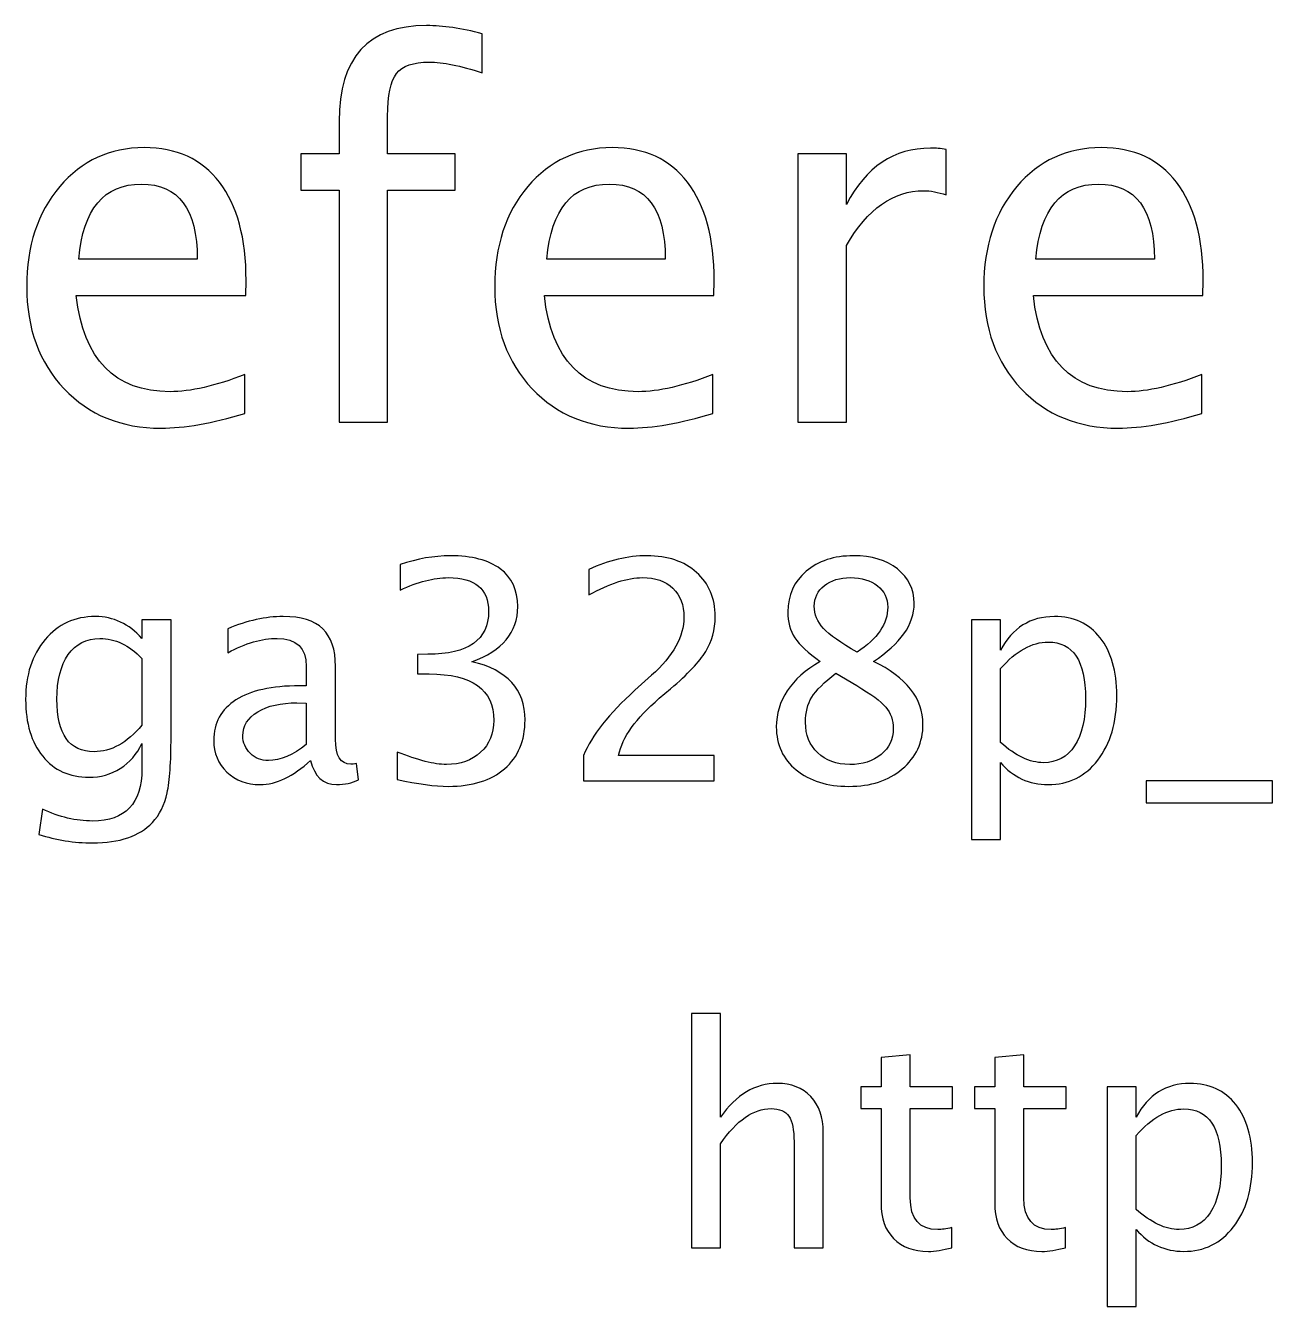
# Model space of a CAD drawing. Header units: centimetres. Extents: x -55 to 43, y -73 to 74.
# Drawn here: x -7.14 to -1.93, y 60.47 to 65.83 of the extents above; entities that cross this region are included whole.
import ezdxf

# ---------------------------------------------------------------- set-up
doc = ezdxf.new("R2010")
doc.units = ezdxf.units.CM
doc.header["$MEASUREMENT"] = 0
doc.layers.add('Layer 1', color=7, linetype='Continuous')

msp = doc.modelspace()

# ---------------------------------------------------------------- linework, layer by layer
at = {"layer": 'Layer 1'}
for points, knots in [([(-5.8321, 64.17044), (-5.8321, 64.17044), (-5.8321, 65.13987), (-5.8321, 65.13987), (-5.8321, 65.13987), (-5.8321, 65.13987), (-5.9912, 65.13987), (-5.9912, 65.13987), (-5.9912, 65.13987), (-5.9912, 65.13987), (-5.9912, 65.29228), (-5.9912, 65.29228), (-5.9912, 65.29228), (-5.9912, 65.29228), (-5.8321, 65.29228), (-5.8321, 65.29228), (-5.8321, 65.29228), (-5.8321, 65.29228), (-5.8321, 65.42668), (-5.8321, 65.42668), (-5.8321, 65.42668), (-5.8321, 65.69409), (-5.71004, 65.82779), (-5.46592, 65.82779), (-5.46592, 65.82779), (-5.39748, 65.82779), (-5.31987, 65.8165), (-5.23308, 65.79393), (-5.23308, 65.79393), (-5.23308, 65.79393), (-5.23308, 65.63094), (-5.23308, 65.63094), (-5.23308, 65.63094), (-5.32516, 65.66058), (-5.39889, 65.67539), (-5.45427, 65.67539), (-5.45427, 65.67539), (-5.52165, 65.67539), (-5.56752, 65.65952), (-5.59186, 65.62741), (-5.59186, 65.62741), (-5.61655, 65.59531), (-5.6289, 65.53569), (-5.6289, 65.44856), (-5.6289, 65.44856), (-5.6289, 65.44856), (-5.6289, 65.29228), (-5.6289, 65.29228), (-5.6289, 65.29228), (-5.6289, 65.29228), (-5.34703, 65.29228), (-5.34703, 65.29228), (-5.34703, 65.29228), (-5.34703, 65.29228), (-5.34703, 65.13987), (-5.34703, 65.13987), (-5.34703, 65.13987), (-5.34703, 65.13987), (-5.6289, 65.13987), (-5.6289, 65.13987), (-5.6289, 65.13987), (-5.6289, 65.13987), (-5.6289, 64.17044), (-5.6289, 64.17044), (-5.6289, 64.17044), (-5.6289, 64.17044), (-5.8321, 64.17044), (-5.8321, 64.17044)], [0, 0, 0, 0, 0.0555556, 0.0555556, 0.0555556, 0.0555556, 0.1111111, 0.1111111, 0.1111111, 0.1111111, 0.1666667, 0.1666667, 0.1666667, 0.1666667, 0.2222222, 0.2222222, 0.2222222, 0.2222222, 0.2777778, 0.2777778, 0.2777778, 0.2777778, 0.3333333, 0.3333333, 0.3333333, 0.3333333, 0.3888889, 0.3888889, 0.3888889, 0.3888889, 0.4444444, 0.4444444, 0.4444444, 0.4444444, 0.5, 0.5, 0.5, 0.5, 0.5555556, 0.5555556, 0.5555556, 0.5555556, 0.6111111, 0.6111111, 0.6111111, 0.6111111, 0.6666667, 0.6666667, 0.6666667, 0.6666667, 0.7222222, 0.7222222, 0.7222222, 0.7222222, 0.7777778, 0.7777778, 0.7777778, 0.7777778, 0.8333333, 0.8333333, 0.8333333, 0.8333333, 0.8888889, 0.8888889, 0.8888889, 0.8888889, 1, 1, 1, 1]), ([(-6.22616, 64.20642), (-6.36268, 64.1655), (-6.47945, 64.14504), (-6.57682, 64.14504), (-6.57682, 64.14504), (-6.74298, 64.14504), (-6.87809, 64.20007), (-6.98216, 64.30979), (-6.98216, 64.30979), (-7.08623, 64.4195), (-7.13844, 64.56167), (-7.13844, 64.73665), (-7.13844, 64.73665), (-7.13844, 64.90634), (-7.09258, 65.04568), (-7.0005, 65.15469), (-7.0005, 65.15469), (-6.90843, 65.26335), (-6.7906, 65.31768), (-6.64702, 65.31768), (-6.64702, 65.31768), (-6.5112, 65.31768), (-6.40607, 65.26934), (-6.33199, 65.17268), (-6.33199, 65.17268), (-6.25791, 65.07602), (-6.22086, 64.93914), (-6.22086, 64.7617), (-6.22086, 64.7617), (-6.22086, 64.7617), (-6.22192, 64.69961), (-6.22192, 64.69961), (-6.22192, 64.69961), (-6.22192, 64.69961), (-6.93101, 64.69961), (-6.93101, 64.69961), (-6.93101, 64.69961), (-6.90137, 64.4315), (-6.77049, 64.29744), (-6.53872, 64.29744), (-6.53872, 64.29744), (-6.4537, 64.29744), (-6.34963, 64.32143), (-6.22616, 64.36941), (-6.22616, 64.36941), (-6.22616, 64.36941), (-6.22616, 64.20642), (-6.22616, 64.20642)], [0, 0, 0, 0, 0.0769231, 0.0769231, 0.0769231, 0.0769231, 0.1538462, 0.1538462, 0.1538462, 0.1538462, 0.2307692, 0.2307692, 0.2307692, 0.2307692, 0.3076923, 0.3076923, 0.3076923, 0.3076923, 0.3846154, 0.3846154, 0.3846154, 0.3846154, 0.4615385, 0.4615385, 0.4615385, 0.4615385, 0.5384615, 0.5384615, 0.5384615, 0.5384615, 0.6153846, 0.6153846, 0.6153846, 0.6153846, 0.6923077, 0.6923077, 0.6923077, 0.6923077, 0.7692308, 0.7692308, 0.7692308, 0.7692308, 0.8461538, 0.8461538, 0.8461538, 0.8461538, 1, 1, 1, 1]), ([(-4.26859, 64.20642), (-4.40511, 64.1655), (-4.52188, 64.14504), (-4.61925, 64.14504), (-4.61925, 64.14504), (-4.78541, 64.14504), (-4.92052, 64.20007), (-5.02459, 64.30979), (-5.02459, 64.30979), (-5.12866, 64.4195), (-5.18087, 64.56167), (-5.18087, 64.73665), (-5.18087, 64.73665), (-5.18087, 64.90634), (-5.13501, 65.04568), (-5.04293, 65.15469), (-5.04293, 65.15469), (-4.95086, 65.26335), (-4.83303, 65.31768), (-4.68945, 65.31768), (-4.68945, 65.31768), (-4.55363, 65.31768), (-4.4485, 65.26934), (-4.37442, 65.17268), (-4.37442, 65.17268), (-4.30034, 65.07602), (-4.26329, 64.93914), (-4.26329, 64.7617), (-4.26329, 64.7617), (-4.26329, 64.7617), (-4.26435, 64.69961), (-4.26435, 64.69961), (-4.26435, 64.69961), (-4.26435, 64.69961), (-4.97344, 64.69961), (-4.97344, 64.69961), (-4.97344, 64.69961), (-4.9438, 64.4315), (-4.81292, 64.29744), (-4.58115, 64.29744), (-4.58115, 64.29744), (-4.49613, 64.29744), (-4.39206, 64.32143), (-4.26859, 64.36941), (-4.26859, 64.36941), (-4.26859, 64.36941), (-4.26859, 64.20642), (-4.26859, 64.20642)], [0, 0, 0, 0, 0.0769231, 0.0769231, 0.0769231, 0.0769231, 0.1538462, 0.1538462, 0.1538462, 0.1538462, 0.2307692, 0.2307692, 0.2307692, 0.2307692, 0.3076923, 0.3076923, 0.3076923, 0.3076923, 0.3846154, 0.3846154, 0.3846154, 0.3846154, 0.4615385, 0.4615385, 0.4615385, 0.4615385, 0.5384615, 0.5384615, 0.5384615, 0.5384615, 0.6153846, 0.6153846, 0.6153846, 0.6153846, 0.6923077, 0.6923077, 0.6923077, 0.6923077, 0.7692308, 0.7692308, 0.7692308, 0.7692308, 0.8461538, 0.8461538, 0.8461538, 0.8461538, 1, 1, 1, 1]), ([(-3.91263, 64.17044), (-3.91263, 64.17044), (-3.91263, 65.29228), (-3.91263, 65.29228), (-3.91263, 65.29228), (-3.91263, 65.29228), (-3.70943, 65.29228), (-3.70943, 65.29228), (-3.70943, 65.29228), (-3.70943, 65.29228), (-3.70943, 65.08026), (-3.70943, 65.08026), (-3.70943, 65.08026), (-3.62864, 65.23724), (-3.51152, 65.31556), (-3.35771, 65.31556), (-3.35771, 65.31556), (-3.3369, 65.31556), (-3.31502, 65.31379), (-3.29245, 65.31027), (-3.29245, 65.31027), (-3.29245, 65.31027), (-3.29245, 65.12012), (-3.29245, 65.12012), (-3.29245, 65.12012), (-3.32772, 65.13176), (-3.35877, 65.13776), (-3.38558, 65.13776), (-3.38558, 65.13776), (-3.5147, 65.13776), (-3.62265, 65.06156), (-3.70943, 64.90881), (-3.70943, 64.90881), (-3.70943, 64.90881), (-3.70943, 64.17044), (-3.70943, 64.17044), (-3.70943, 64.17044), (-3.70943, 64.17044), (-3.91263, 64.17044), (-3.91263, 64.17044)], [0, 0, 0, 0, 0.0909091, 0.0909091, 0.0909091, 0.0909091, 0.1818182, 0.1818182, 0.1818182, 0.1818182, 0.2727273, 0.2727273, 0.2727273, 0.2727273, 0.3636364, 0.3636364, 0.3636364, 0.3636364, 0.4545455, 0.4545455, 0.4545455, 0.4545455, 0.5454545, 0.5454545, 0.5454545, 0.5454545, 0.6363636, 0.6363636, 0.6363636, 0.6363636, 0.7272727, 0.7272727, 0.7272727, 0.7272727, 0.8181818, 0.8181818, 0.8181818, 0.8181818, 1, 1, 1, 1]), ([(-2.22318, 64.20642), (-2.3597, 64.1655), (-2.47647, 64.14504), (-2.57384, 64.14504), (-2.57384, 64.14504), (-2.74, 64.14504), (-2.87511, 64.20007), (-2.97918, 64.30979), (-2.97918, 64.30979), (-3.08325, 64.4195), (-3.13546, 64.56167), (-3.13546, 64.73665), (-3.13546, 64.73665), (-3.13546, 64.90634), (-3.0896, 65.04568), (-2.99752, 65.15469), (-2.99752, 65.15469), (-2.90545, 65.26335), (-2.78762, 65.31768), (-2.64404, 65.31768), (-2.64404, 65.31768), (-2.50822, 65.31768), (-2.40309, 65.26934), (-2.32901, 65.17268), (-2.32901, 65.17268), (-2.25493, 65.07602), (-2.21788, 64.93914), (-2.21788, 64.7617), (-2.21788, 64.7617), (-2.21788, 64.7617), (-2.21894, 64.69961), (-2.21894, 64.69961), (-2.21894, 64.69961), (-2.21894, 64.69961), (-2.92803, 64.69961), (-2.92803, 64.69961), (-2.92803, 64.69961), (-2.89839, 64.4315), (-2.76751, 64.29744), (-2.53574, 64.29744), (-2.53574, 64.29744), (-2.45072, 64.29744), (-2.34665, 64.32143), (-2.22318, 64.36941), (-2.22318, 64.36941), (-2.22318, 64.36941), (-2.22318, 64.20642), (-2.22318, 64.20642)], [0, 0, 0, 0, 0.0769231, 0.0769231, 0.0769231, 0.0769231, 0.1538462, 0.1538462, 0.1538462, 0.1538462, 0.2307692, 0.2307692, 0.2307692, 0.2307692, 0.3076923, 0.3076923, 0.3076923, 0.3076923, 0.3846154, 0.3846154, 0.3846154, 0.3846154, 0.4615385, 0.4615385, 0.4615385, 0.4615385, 0.5384615, 0.5384615, 0.5384615, 0.5384615, 0.6153846, 0.6153846, 0.6153846, 0.6153846, 0.6923077, 0.6923077, 0.6923077, 0.6923077, 0.7692308, 0.7692308, 0.7692308, 0.7692308, 0.8461538, 0.8461538, 0.8461538, 0.8461538, 1, 1, 1, 1]), ([(-6.92042, 64.85201), (-6.92042, 64.85201), (-6.42512, 64.85201), (-6.42512, 64.85201), (-6.42512, 64.85201), (-6.42512, 65.06085), (-6.50309, 65.16527), (-6.65866, 65.16527), (-6.65866, 65.16527), (-6.81529, 65.16527), (-6.90243, 65.06085), (-6.92042, 64.85201)], [0, 0, 0, 0, 0.25, 0.25, 0.25, 0.25, 0.5, 0.5, 0.5, 0.5, 1, 1, 1, 1]), ([(-4.96285, 64.85201), (-4.96285, 64.85201), (-4.46755, 64.85201), (-4.46755, 64.85201), (-4.46755, 64.85201), (-4.46755, 65.06085), (-4.54552, 65.16527), (-4.70109, 65.16527), (-4.70109, 65.16527), (-4.85772, 65.16527), (-4.94486, 65.06085), (-4.96285, 64.85201)], [0, 0, 0, 0, 0.25, 0.25, 0.25, 0.25, 0.5, 0.5, 0.5, 0.5, 1, 1, 1, 1]), ([(-2.91744, 64.85201), (-2.91744, 64.85201), (-2.42214, 64.85201), (-2.42214, 64.85201), (-2.42214, 64.85201), (-2.42214, 65.06085), (-2.50011, 65.16527), (-2.65568, 65.16527), (-2.65568, 65.16527), (-2.81231, 65.16527), (-2.89945, 65.06085), (-2.91744, 64.85201)], [0, 0, 0, 0, 0.25, 0.25, 0.25, 0.25, 0.5, 0.5, 0.5, 0.5, 1, 1, 1, 1]), ([(-5.58894, 62.67679), (-5.58894, 62.67679), (-5.58894, 62.79109), (-5.58894, 62.79109), (-5.58894, 62.79109), (-5.50173, 62.75638), (-5.43336, 62.73902), (-5.3832, 62.73902), (-5.3832, 62.73902), (-5.32414, 62.73902), (-5.27652, 62.75595), (-5.2399, 62.79003), (-5.2399, 62.79003), (-5.20328, 62.82411), (-5.18508, 62.86856), (-5.18508, 62.92317), (-5.18508, 62.92317), (-5.18508, 63.05271), (-5.27525, 63.11748), (-5.45559, 63.11748), (-5.45559, 63.11748), (-5.45559, 63.11748), (-5.50385, 63.11748), (-5.50385, 63.11748), (-5.50385, 63.11748), (-5.50385, 63.11748), (-5.50385, 63.1994), (-5.50385, 63.1994), (-5.50385, 63.1994), (-5.50385, 63.1994), (-5.46109, 63.20003), (-5.46109, 63.20003), (-5.46109, 63.20003), (-5.29155, 63.20003), (-5.20667, 63.25972), (-5.20667, 63.37931), (-5.20667, 63.37931), (-5.20667, 63.47308), (-5.26297, 63.52007), (-5.37537, 63.52007), (-5.37537, 63.52007), (-5.43569, 63.52007), (-5.50258, 63.50271), (-5.57624, 63.468), (-5.57624, 63.468), (-5.57624, 63.468), (-5.57624, 63.57468), (-5.57624, 63.57468), (-5.57624, 63.57468), (-5.50406, 63.59923), (-5.43442, 63.61151), (-5.36754, 63.61151), (-5.36754, 63.61151), (-5.27652, 63.61151), (-5.20646, 63.59331), (-5.15777, 63.5569), (-5.15777, 63.5569), (-5.10909, 63.52071), (-5.08475, 63.468), (-5.08475, 63.399), (-5.08475, 63.399), (-5.08475, 63.29126), (-5.14846, 63.21442), (-5.2761, 63.1687), (-5.2761, 63.1687), (-5.12814, 63.1342), (-5.05427, 63.05313), (-5.05427, 62.92508), (-5.05427, 62.92508), (-5.05427, 62.83872), (-5.08284, 62.77077), (-5.13978, 62.72145), (-5.13978, 62.72145), (-5.19672, 62.67213), (-5.27504, 62.64758), (-5.37452, 62.64758), (-5.37452, 62.64758), (-5.43125, 62.64758), (-5.50258, 62.65732), (-5.58894, 62.67679)], [0, 0, 0, 0, 0.047619, 0.047619, 0.047619, 0.047619, 0.0952381, 0.0952381, 0.0952381, 0.0952381, 0.1428571, 0.1428571, 0.1428571, 0.1428571, 0.1904762, 0.1904762, 0.1904762, 0.1904762, 0.2380952, 0.2380952, 0.2380952, 0.2380952, 0.2857143, 0.2857143, 0.2857143, 0.2857143, 0.3333333, 0.3333333, 0.3333333, 0.3333333, 0.3809524, 0.3809524, 0.3809524, 0.3809524, 0.4285714, 0.4285714, 0.4285714, 0.4285714, 0.4761905, 0.4761905, 0.4761905, 0.4761905, 0.5238095, 0.5238095, 0.5238095, 0.5238095, 0.5714286, 0.5714286, 0.5714286, 0.5714286, 0.6190476, 0.6190476, 0.6190476, 0.6190476, 0.6666667, 0.6666667, 0.6666667, 0.6666667, 0.7142857, 0.7142857, 0.7142857, 0.7142857, 0.7619048, 0.7619048, 0.7619048, 0.7619048, 0.8095238, 0.8095238, 0.8095238, 0.8095238, 0.8571429, 0.8571429, 0.8571429, 0.8571429, 0.9047619, 0.9047619, 0.9047619, 0.9047619, 1, 1, 1, 1]), ([(-4.81001, 62.67044), (-4.81001, 62.67044), (-4.81001, 62.77712), (-4.81001, 62.77712), (-4.81001, 62.77712), (-4.77445, 62.86031), (-4.70269, 62.95111), (-4.59453, 63.04911), (-4.59453, 63.04911), (-4.59453, 63.04911), (-4.52468, 63.11177), (-4.52468, 63.11177), (-4.52468, 63.11177), (-4.43472, 63.19347), (-4.38964, 63.27433), (-4.38964, 63.35476), (-4.38964, 63.35476), (-4.38964, 63.40619), (-4.40509, 63.44641), (-4.43578, 63.47583), (-4.43578, 63.47583), (-4.46647, 63.50525), (-4.50902, 63.52007), (-4.56299, 63.52007), (-4.56299, 63.52007), (-4.62607, 63.52007), (-4.70079, 63.49594), (-4.78715, 63.44768), (-4.78715, 63.44768), (-4.78715, 63.44768), (-4.78715, 63.55436), (-4.78715, 63.55436), (-4.78715, 63.55436), (-4.70566, 63.59246), (-4.62459, 63.61151), (-4.54373, 63.61151), (-4.54373, 63.61151), (-4.4578, 63.61151), (-4.38879, 63.58844), (-4.33672, 63.54208), (-4.33672, 63.54208), (-4.28486, 63.49573), (-4.25883, 63.43435), (-4.25883, 63.35772), (-4.25883, 63.35772), (-4.25883, 63.30269), (-4.27195, 63.25379), (-4.2982, 63.21125), (-4.2982, 63.21125), (-4.32466, 63.16849), (-4.37355, 63.11685), (-4.44531, 63.05589), (-4.44531, 63.05589), (-4.44531, 63.05589), (-4.49251, 63.01567), (-4.49251, 63.01567), (-4.49251, 63.01567), (-4.59072, 62.93248), (-4.64745, 62.8529), (-4.66269, 62.77712), (-4.66269, 62.77712), (-4.66269, 62.77712), (-4.26264, 62.77712), (-4.26264, 62.77712), (-4.26264, 62.77712), (-4.26264, 62.77712), (-4.26264, 62.67044), (-4.26264, 62.67044), (-4.26264, 62.67044), (-4.26264, 62.67044), (-4.81001, 62.67044), (-4.81001, 62.67044)], [0, 0, 0, 0, 0.0526316, 0.0526316, 0.0526316, 0.0526316, 0.1052632, 0.1052632, 0.1052632, 0.1052632, 0.1578947, 0.1578947, 0.1578947, 0.1578947, 0.2105263, 0.2105263, 0.2105263, 0.2105263, 0.2631579, 0.2631579, 0.2631579, 0.2631579, 0.3157895, 0.3157895, 0.3157895, 0.3157895, 0.3684211, 0.3684211, 0.3684211, 0.3684211, 0.4210526, 0.4210526, 0.4210526, 0.4210526, 0.4736842, 0.4736842, 0.4736842, 0.4736842, 0.5263158, 0.5263158, 0.5263158, 0.5263158, 0.5789474, 0.5789474, 0.5789474, 0.5789474, 0.6315789, 0.6315789, 0.6315789, 0.6315789, 0.6842105, 0.6842105, 0.6842105, 0.6842105, 0.7368421, 0.7368421, 0.7368421, 0.7368421, 0.7894737, 0.7894737, 0.7894737, 0.7894737, 0.8421053, 0.8421053, 0.8421053, 0.8421053, 0.8947368, 0.8947368, 0.8947368, 0.8947368, 1, 1, 1, 1]), ([(-3.82026, 63.17019), (-3.87064, 63.20532), (-3.90577, 63.23792), (-3.92546, 63.26819), (-3.92546, 63.26819), (-3.94514, 63.29824), (-3.95488, 63.33465), (-3.95488, 63.3772), (-3.95488, 63.3772), (-3.95488, 63.44662), (-3.92948, 63.50314), (-3.87889, 63.54653), (-3.87889, 63.54653), (-3.82809, 63.58992), (-3.76184, 63.61151), (-3.68014, 63.61151), (-3.68014, 63.61151), (-3.60478, 63.61151), (-3.54361, 63.5931), (-3.49683, 63.55627), (-3.49683, 63.55627), (-3.45005, 63.51965), (-3.42656, 63.47181), (-3.42656, 63.41318), (-3.42656, 63.41318), (-3.42656, 63.32428), (-3.4835, 63.24321), (-3.59716, 63.17019), (-3.59716, 63.17019), (-3.45894, 63.10245), (-3.38973, 63.01503), (-3.38973, 62.90793), (-3.38973, 62.90793), (-3.38973, 62.83152), (-3.41873, 62.76908), (-3.47651, 62.72039), (-3.47651, 62.72039), (-3.5343, 62.67192), (-3.60859, 62.64758), (-3.69961, 62.64758), (-3.69961, 62.64758), (-3.79041, 62.64758), (-3.86365, 62.67044), (-3.91953, 62.71616), (-3.91953, 62.71616), (-3.9752, 62.76167), (-4.00314, 62.82178), (-4.00314, 62.89608), (-4.00314, 62.89608), (-4.00314, 63.00614), (-3.94218, 63.09737), (-3.82026, 63.17019)], [0, 0, 0, 0, 0.0714286, 0.0714286, 0.0714286, 0.0714286, 0.1428571, 0.1428571, 0.1428571, 0.1428571, 0.2142857, 0.2142857, 0.2142857, 0.2142857, 0.2857143, 0.2857143, 0.2857143, 0.2857143, 0.3571429, 0.3571429, 0.3571429, 0.3571429, 0.4285714, 0.4285714, 0.4285714, 0.4285714, 0.5, 0.5, 0.5, 0.5, 0.5714286, 0.5714286, 0.5714286, 0.5714286, 0.6428571, 0.6428571, 0.6428571, 0.6428571, 0.7142857, 0.7142857, 0.7142857, 0.7142857, 0.7857143, 0.7857143, 0.7857143, 0.7857143, 0.8571429, 0.8571429, 0.8571429, 0.8571429, 1, 1, 1, 1]), ([(-3.66532, 63.2085), (-3.57981, 63.26501), (-3.53705, 63.32767), (-3.53705, 63.39688), (-3.53705, 63.39688), (-3.53705, 63.43392), (-3.55144, 63.46356), (-3.58002, 63.4862), (-3.58002, 63.4862), (-3.6088, 63.50885), (-3.64627, 63.52007), (-3.69262, 63.52007), (-3.69262, 63.52007), (-3.7375, 63.52007), (-3.77412, 63.50906), (-3.80227, 63.48684), (-3.80227, 63.48684), (-3.83042, 63.46461), (-3.84439, 63.43604), (-3.84439, 63.40069), (-3.84439, 63.40069), (-3.84439, 63.3664), (-3.83169, 63.3355), (-3.80629, 63.30798), (-3.80629, 63.30798), (-3.78089, 63.28068), (-3.7339, 63.24744), (-3.66532, 63.2085)], [0, 0, 0, 0, 0.125, 0.125, 0.125, 0.125, 0.25, 0.25, 0.25, 0.25, 0.375, 0.375, 0.375, 0.375, 0.5, 0.5, 0.5, 0.5, 0.625, 0.625, 0.625, 0.625, 0.75, 0.75, 0.75, 0.75, 1, 1, 1, 1]), ([(-7.08712, 62.44692), (-7.08712, 62.44692), (-7.07273, 62.55233), (-7.07273, 62.55233), (-7.07273, 62.55233), (-7.00203, 62.51931), (-6.93197, 62.5028), (-6.86275, 62.5028), (-6.86275, 62.5028), (-6.72538, 62.5028), (-6.65659, 62.57561), (-6.65659, 62.72103), (-6.65659, 62.72103), (-6.65659, 62.72103), (-6.65659, 62.82686), (-6.65659, 62.82686), (-6.65659, 62.82686), (-6.67776, 62.7822), (-6.70781, 62.7477), (-6.74697, 62.72293), (-6.74697, 62.72293), (-6.78613, 62.69817), (-6.82973, 62.68568), (-6.87778, 62.68568), (-6.87778, 62.68568), (-6.95927, 62.68568), (-7.02383, 62.71489), (-7.07146, 62.77331), (-7.07146, 62.77331), (-7.11908, 62.83173), (-7.143, 62.91089), (-7.143, 63.0108), (-7.143, 63.0108), (-7.143, 63.11304), (-7.11591, 63.19643), (-7.06172, 63.26099), (-7.06172, 63.26099), (-7.00732, 63.32534), (-6.93726, 63.35751), (-6.85111, 63.35751), (-6.85111, 63.35751), (-6.77576, 63.35751), (-6.71078, 63.32703), (-6.65659, 63.26586), (-6.65659, 63.26586), (-6.65659, 63.26586), (-6.65659, 63.34354), (-6.65659, 63.34354), (-6.65659, 63.34354), (-6.65659, 63.34354), (-6.53467, 63.34354), (-6.53467, 63.34354), (-6.53467, 63.34354), (-6.53467, 63.34354), (-6.53467, 62.85417), (-6.53467, 62.85417), (-6.53467, 62.85417), (-6.53467, 62.74897), (-6.54017, 62.67108), (-6.55118, 62.62049), (-6.55118, 62.62049), (-6.56197, 62.5699), (-6.58272, 62.52841), (-6.61277, 62.49624), (-6.61277, 62.49624), (-6.66611, 62.43972), (-6.74951, 62.41136), (-6.86275, 62.41136), (-6.86275, 62.41136), (-6.94043, 62.41136), (-7.01515, 62.42321), (-7.08712, 62.44692)], [0, 0, 0, 0, 0.0526316, 0.0526316, 0.0526316, 0.0526316, 0.1052632, 0.1052632, 0.1052632, 0.1052632, 0.1578947, 0.1578947, 0.1578947, 0.1578947, 0.2105263, 0.2105263, 0.2105263, 0.2105263, 0.2631579, 0.2631579, 0.2631579, 0.2631579, 0.3157895, 0.3157895, 0.3157895, 0.3157895, 0.3684211, 0.3684211, 0.3684211, 0.3684211, 0.4210526, 0.4210526, 0.4210526, 0.4210526, 0.4736842, 0.4736842, 0.4736842, 0.4736842, 0.5263158, 0.5263158, 0.5263158, 0.5263158, 0.5789474, 0.5789474, 0.5789474, 0.5789474, 0.6315789, 0.6315789, 0.6315789, 0.6315789, 0.6842105, 0.6842105, 0.6842105, 0.6842105, 0.7368421, 0.7368421, 0.7368421, 0.7368421, 0.7894737, 0.7894737, 0.7894737, 0.7894737, 0.8421053, 0.8421053, 0.8421053, 0.8421053, 0.8947368, 0.8947368, 0.8947368, 0.8947368, 1, 1, 1, 1]), ([(-5.95089, 62.75617), (-6.02412, 62.68886), (-6.09461, 62.6552), (-6.16234, 62.6552), (-6.16234, 62.6552), (-6.21801, 62.6552), (-6.26437, 62.67256), (-6.30098, 62.70748), (-6.30098, 62.70748), (-6.33781, 62.74241), (-6.35623, 62.78643), (-6.35623, 62.83956), (-6.35623, 62.83956), (-6.35623, 62.91301), (-6.32533, 62.96953), (-6.26352, 63.0089), (-6.26352, 63.0089), (-6.20171, 63.04827), (-6.11302, 63.06795), (-5.99745, 63.06795), (-5.99745, 63.06795), (-5.99745, 63.06795), (-5.96888, 63.06795), (-5.96888, 63.06795), (-5.96888, 63.06795), (-5.96888, 63.06795), (-5.96888, 63.14902), (-5.96888, 63.14902), (-5.96888, 63.14902), (-5.96888, 63.22712), (-6.00952, 63.26607), (-6.09101, 63.26607), (-6.09101, 63.26607), (-6.15409, 63.26607), (-6.22309, 63.24617), (-6.29781, 63.20638), (-6.29781, 63.20638), (-6.29781, 63.20638), (-6.29781, 63.30671), (-6.29781, 63.30671), (-6.29781, 63.30671), (-6.21568, 63.34058), (-6.13821, 63.35751), (-6.06561, 63.35751), (-6.06561, 63.35751), (-5.99089, 63.35751), (-5.93565, 63.34058), (-5.9003, 63.3065), (-5.9003, 63.3065), (-5.86474, 63.27242), (-5.84696, 63.21993), (-5.84696, 63.14902), (-5.84696, 63.14902), (-5.84696, 63.14902), (-5.84696, 62.84485), (-5.84696, 62.84485), (-5.84696, 62.84485), (-5.84696, 62.77522), (-5.82558, 62.74029), (-5.78261, 62.74029), (-5.78261, 62.74029), (-5.77732, 62.74029), (-5.76949, 62.74114), (-5.75912, 62.74283), (-5.75912, 62.74283), (-5.75912, 62.74283), (-5.75044, 62.6751), (-5.75044, 62.6751), (-5.75044, 62.6751), (-5.77817, 62.66176), (-5.80865, 62.6552), (-5.84209, 62.6552), (-5.84209, 62.6552), (-5.89903, 62.6552), (-5.93522, 62.68886), (-5.95089, 62.75617)], [0, 0, 0, 0, 0.05, 0.05, 0.05, 0.05, 0.1, 0.1, 0.1, 0.1, 0.15, 0.15, 0.15, 0.15, 0.2, 0.2, 0.2, 0.2, 0.25, 0.25, 0.25, 0.25, 0.3, 0.3, 0.3, 0.3, 0.35, 0.35, 0.35, 0.35, 0.4, 0.4, 0.4, 0.4, 0.45, 0.45, 0.45, 0.45, 0.5, 0.5, 0.5, 0.5, 0.55, 0.55, 0.55, 0.55, 0.6, 0.6, 0.6, 0.6, 0.65, 0.65, 0.65, 0.65, 0.7, 0.7, 0.7, 0.7, 0.75, 0.75, 0.75, 0.75, 0.8, 0.8, 0.8, 0.8, 0.85, 0.85, 0.85, 0.85, 0.9, 0.9, 0.9, 0.9, 1, 1, 1, 1]), ([(-3.18738, 62.42533), (-3.18738, 62.42533), (-3.18738, 63.34354), (-3.18738, 63.34354), (-3.18738, 63.34354), (-3.18738, 63.34354), (-3.06546, 63.34354), (-3.06546, 63.34354), (-3.06546, 63.34354), (-3.06546, 63.34354), (-3.06546, 63.21633), (-3.06546, 63.21633), (-3.06546, 63.21633), (-3.01551, 63.31052), (-2.94036, 63.35751), (-2.84025, 63.35751), (-2.84025, 63.35751), (-2.75918, 63.35751), (-2.69547, 63.32809), (-2.6489, 63.26903), (-2.6489, 63.26903), (-2.60233, 63.20998), (-2.57905, 63.12933), (-2.57905, 63.0271), (-2.57905, 63.0271), (-2.57905, 62.91576), (-2.60551, 62.8258), (-2.65821, 62.75765), (-2.65821, 62.75765), (-2.71092, 62.68928), (-2.78034, 62.6552), (-2.86628, 62.6552), (-2.86628, 62.6552), (-2.94608, 62.6552), (-3.01254, 62.68568), (-3.06546, 62.74685), (-3.06546, 62.74685), (-3.06546, 62.74685), (-3.06546, 62.42533), (-3.06546, 62.42533), (-3.06546, 62.42533), (-3.06546, 62.42533), (-3.18738, 62.42533), (-3.18738, 62.42533)], [0, 0, 0, 0, 0.0833333, 0.0833333, 0.0833333, 0.0833333, 0.1666667, 0.1666667, 0.1666667, 0.1666667, 0.25, 0.25, 0.25, 0.25, 0.3333333, 0.3333333, 0.3333333, 0.3333333, 0.4166667, 0.4166667, 0.4166667, 0.4166667, 0.5, 0.5, 0.5, 0.5, 0.5833333, 0.5833333, 0.5833333, 0.5833333, 0.6666667, 0.6666667, 0.6666667, 0.6666667, 0.75, 0.75, 0.75, 0.75, 0.8333333, 0.8333333, 0.8333333, 0.8333333, 1, 1, 1, 1]), ([(-6.65659, 62.90327), (-6.65659, 62.90327), (-6.65659, 63.18246), (-6.65659, 63.18246), (-6.65659, 63.18246), (-6.71035, 63.23813), (-6.76898, 63.26607), (-6.83227, 63.26607), (-6.83227, 63.26607), (-6.88858, 63.26607), (-6.9326, 63.24363), (-6.96435, 63.19855), (-6.96435, 63.19855), (-6.99631, 63.15368), (-7.01219, 63.09123), (-7.01219, 63.01165), (-7.01219, 63.01165), (-7.01219, 62.86539), (-6.96033, 62.79236), (-6.8564, 62.79236), (-6.8564, 62.79236), (-6.78571, 62.79236), (-6.71903, 62.8294), (-6.65659, 62.90327)], [0, 0, 0, 0, 0.1428571, 0.1428571, 0.1428571, 0.1428571, 0.2857143, 0.2857143, 0.2857143, 0.2857143, 0.4285714, 0.4285714, 0.4285714, 0.4285714, 0.5714286, 0.5714286, 0.5714286, 0.5714286, 0.7142857, 0.7142857, 0.7142857, 0.7142857, 1, 1, 1, 1]), ([(-3.06546, 62.83088), (-3.00259, 62.77479), (-2.94269, 62.74664), (-2.88575, 62.74664), (-2.88575, 62.74664), (-2.82966, 62.74664), (-2.78627, 62.77014), (-2.75579, 62.81691), (-2.75579, 62.81691), (-2.7251, 62.86369), (-2.70986, 62.92952), (-2.70986, 63.01461), (-2.70986, 63.01461), (-2.70986, 63.17209), (-2.76193, 63.25083), (-2.86607, 63.25083), (-2.86607, 63.25083), (-2.93423, 63.25083), (-3.00069, 63.214), (-3.06546, 63.14013), (-3.06546, 63.14013), (-3.06546, 63.14013), (-3.06546, 62.83088), (-3.06546, 62.83088)], [0, 0, 0, 0, 0.1428571, 0.1428571, 0.1428571, 0.1428571, 0.2857143, 0.2857143, 0.2857143, 0.2857143, 0.4285714, 0.4285714, 0.4285714, 0.4285714, 0.5714286, 0.5714286, 0.5714286, 0.5714286, 0.7142857, 0.7142857, 0.7142857, 0.7142857, 1, 1, 1, 1]), ([(-3.7538, 63.12066), (-3.80333, 63.08256), (-3.83698, 63.04932), (-3.85476, 63.02096), (-3.85476, 63.02096), (-3.87233, 62.9926), (-3.88122, 62.95746), (-3.88122, 62.91513), (-3.88122, 62.91513), (-3.88122, 62.86263), (-3.86429, 62.82009), (-3.83021, 62.7877), (-3.83021, 62.7877), (-3.79613, 62.75532), (-3.75147, 62.73902), (-3.6958, 62.73902), (-3.6958, 62.73902), (-3.64225, 62.73902), (-3.59864, 62.75278), (-3.56499, 62.78051), (-3.56499, 62.78051), (-3.53112, 62.80824), (-3.51419, 62.84422), (-3.51419, 62.88846), (-3.51419, 62.88846), (-3.51419, 62.92402), (-3.52456, 62.95429), (-3.54552, 62.97884), (-3.54552, 62.97884), (-3.56647, 63.00339), (-3.6069, 63.03345), (-3.6668, 63.06901), (-3.6668, 63.06901), (-3.6668, 63.06901), (-3.7538, 63.12066), (-3.7538, 63.12066)], [0, 0, 0, 0, 0.1, 0.1, 0.1, 0.1, 0.2, 0.2, 0.2, 0.2, 0.3, 0.3, 0.3, 0.3, 0.4, 0.4, 0.4, 0.4, 0.5, 0.5, 0.5, 0.5, 0.6, 0.6, 0.6, 0.6, 0.7, 0.7, 0.7, 0.7, 0.8, 0.8, 0.8, 0.8, 1, 1, 1, 1]), ([(-5.96888, 62.82263), (-5.96888, 62.82263), (-5.96888, 62.99556), (-5.96888, 62.99556), (-5.96888, 62.99556), (-5.96888, 62.99556), (-6.00804, 62.99683), (-6.00804, 62.99683), (-6.00804, 62.99683), (-6.07577, 62.99683), (-6.13038, 62.98434), (-6.17208, 62.95937), (-6.17208, 62.95937), (-6.21357, 62.93418), (-6.23431, 62.90095), (-6.23431, 62.85946), (-6.23431, 62.85946), (-6.23431, 62.83046), (-6.22394, 62.80591), (-6.20341, 62.7858), (-6.20341, 62.7858), (-6.18266, 62.76569), (-6.15747, 62.75553), (-6.12763, 62.75553), (-6.12763, 62.75553), (-6.07683, 62.75553), (-6.02391, 62.77797), (-5.96888, 62.82263)], [0, 0, 0, 0, 0.125, 0.125, 0.125, 0.125, 0.25, 0.25, 0.25, 0.25, 0.375, 0.375, 0.375, 0.375, 0.5, 0.5, 0.5, 0.5, 0.625, 0.625, 0.625, 0.625, 0.75, 0.75, 0.75, 0.75, 1, 1, 1, 1]), ([(-2.45671, 62.579), (-2.45671, 62.579), (-2.45671, 62.67044), (-2.45671, 62.67044), (-2.45671, 62.67044), (-2.45671, 62.67044), (-1.92839, 62.67044), (-1.92839, 62.67044), (-1.92839, 62.67044), (-1.92839, 62.67044), (-1.92839, 62.579), (-1.92839, 62.579), (-1.92839, 62.579), (-1.92839, 62.579), (-2.45671, 62.579), (-2.45671, 62.579)], [0, 0, 0, 0, 0.2, 0.2, 0.2, 0.2, 0.4, 0.4, 0.4, 0.4, 0.6, 0.6, 0.6, 0.6, 1, 1, 1, 1]), ([(-4.35821, 60.71887), (-4.35821, 60.71887), (-4.35821, 61.69804), (-4.35821, 61.69804), (-4.35821, 61.69804), (-4.35821, 61.69804), (-4.23629, 61.69804), (-4.23629, 61.69804), (-4.23629, 61.69804), (-4.23629, 61.69804), (-4.23629, 61.26476), (-4.23629, 61.26476), (-4.23629, 61.26476), (-4.17173, 61.35895), (-4.09257, 61.40594), (-3.99901, 61.40594), (-3.99901, 61.40594), (-3.94017, 61.40594), (-3.89339, 61.38753), (-3.85889, 61.35048), (-3.85889, 61.35048), (-3.82439, 61.31365), (-3.80703, 61.26391), (-3.80703, 61.20168), (-3.80703, 61.20168), (-3.80703, 61.20168), (-3.80703, 60.71887), (-3.80703, 60.71887), (-3.80703, 60.71887), (-3.80703, 60.71887), (-3.92895, 60.71887), (-3.92895, 60.71887), (-3.92895, 60.71887), (-3.92895, 60.71887), (-3.92895, 61.16189), (-3.92895, 61.16189), (-3.92895, 61.16189), (-3.92895, 61.21184), (-3.93636, 61.2474), (-3.95096, 61.26857), (-3.95096, 61.26857), (-3.96578, 61.28995), (-3.99012, 61.30053), (-4.0242, 61.30053), (-4.0242, 61.30053), (-4.09913, 61.30053), (-4.16983, 61.25164), (-4.23629, 61.15385), (-4.23629, 61.15385), (-4.23629, 61.15385), (-4.23629, 60.71887), (-4.23629, 60.71887), (-4.23629, 60.71887), (-4.23629, 60.71887), (-4.35821, 60.71887), (-4.35821, 60.71887)], [0, 0, 0, 0, 0.0666667, 0.0666667, 0.0666667, 0.0666667, 0.1333333, 0.1333333, 0.1333333, 0.1333333, 0.2, 0.2, 0.2, 0.2, 0.2666667, 0.2666667, 0.2666667, 0.2666667, 0.3333333, 0.3333333, 0.3333333, 0.3333333, 0.4, 0.4, 0.4, 0.4, 0.4666667, 0.4666667, 0.4666667, 0.4666667, 0.5333333, 0.5333333, 0.5333333, 0.5333333, 0.6, 0.6, 0.6, 0.6, 0.6666667, 0.6666667, 0.6666667, 0.6666667, 0.7333333, 0.7333333, 0.7333333, 0.7333333, 0.8, 0.8, 0.8, 0.8, 0.8666667, 0.8666667, 0.8666667, 0.8666667, 1, 1, 1, 1]), ([(-3.26897, 60.71908), (-3.30665, 60.70871), (-3.33945, 60.70363), (-3.36718, 60.70363), (-3.36718, 60.70363), (-3.42941, 60.70363), (-3.47788, 60.72141), (-3.5126, 60.75697), (-3.5126, 60.75697), (-3.54752, 60.79253), (-3.56488, 60.84185), (-3.56488, 60.90514), (-3.56488, 60.90514), (-3.56488, 60.90514), (-3.56488, 61.30053), (-3.56488, 61.30053), (-3.56488, 61.30053), (-3.56488, 61.30053), (-3.64912, 61.30053), (-3.64912, 61.30053), (-3.64912, 61.30053), (-3.64912, 61.30053), (-3.64912, 61.39197), (-3.64912, 61.39197), (-3.64912, 61.39197), (-3.64912, 61.39197), (-3.56488, 61.39197), (-3.56488, 61.39197), (-3.56488, 61.39197), (-3.56488, 61.39197), (-3.56488, 61.51368), (-3.56488, 61.51368), (-3.56488, 61.51368), (-3.56488, 61.51368), (-3.44296, 61.52532), (-3.44296, 61.52532), (-3.44296, 61.52532), (-3.44296, 61.52532), (-3.44296, 61.39197), (-3.44296, 61.39197), (-3.44296, 61.39197), (-3.44296, 61.39197), (-3.26643, 61.39197), (-3.26643, 61.39197), (-3.26643, 61.39197), (-3.26643, 61.39197), (-3.26643, 61.30053), (-3.26643, 61.30053), (-3.26643, 61.30053), (-3.26643, 61.30053), (-3.44296, 61.30053), (-3.44296, 61.30053), (-3.44296, 61.30053), (-3.44296, 61.30053), (-3.44296, 60.92715), (-3.44296, 60.92715), (-3.44296, 60.92715), (-3.44296, 60.8391), (-3.40465, 60.79507), (-3.32824, 60.79507), (-3.32824, 60.79507), (-3.31194, 60.79507), (-3.29225, 60.79782), (-3.26897, 60.80311), (-3.26897, 60.80311), (-3.26897, 60.80311), (-3.26897, 60.71908), (-3.26897, 60.71908)], [0, 0, 0, 0, 0.0555556, 0.0555556, 0.0555556, 0.0555556, 0.1111111, 0.1111111, 0.1111111, 0.1111111, 0.1666667, 0.1666667, 0.1666667, 0.1666667, 0.2222222, 0.2222222, 0.2222222, 0.2222222, 0.2777778, 0.2777778, 0.2777778, 0.2777778, 0.3333333, 0.3333333, 0.3333333, 0.3333333, 0.3888889, 0.3888889, 0.3888889, 0.3888889, 0.4444444, 0.4444444, 0.4444444, 0.4444444, 0.5, 0.5, 0.5, 0.5, 0.5555556, 0.5555556, 0.5555556, 0.5555556, 0.6111111, 0.6111111, 0.6111111, 0.6111111, 0.6666667, 0.6666667, 0.6666667, 0.6666667, 0.7222222, 0.7222222, 0.7222222, 0.7222222, 0.7777778, 0.7777778, 0.7777778, 0.7777778, 0.8333333, 0.8333333, 0.8333333, 0.8333333, 0.8888889, 0.8888889, 0.8888889, 0.8888889, 1, 1, 1, 1]), ([(-2.79399, 60.71908), (-2.83167, 60.70871), (-2.86447, 60.70363), (-2.8922, 60.70363), (-2.8922, 60.70363), (-2.95443, 60.70363), (-3.0029, 60.72141), (-3.03762, 60.75697), (-3.03762, 60.75697), (-3.07254, 60.79253), (-3.0899, 60.84185), (-3.0899, 60.90514), (-3.0899, 60.90514), (-3.0899, 60.90514), (-3.0899, 61.30053), (-3.0899, 61.30053), (-3.0899, 61.30053), (-3.0899, 61.30053), (-3.17414, 61.30053), (-3.17414, 61.30053), (-3.17414, 61.30053), (-3.17414, 61.30053), (-3.17414, 61.39197), (-3.17414, 61.39197), (-3.17414, 61.39197), (-3.17414, 61.39197), (-3.0899, 61.39197), (-3.0899, 61.39197), (-3.0899, 61.39197), (-3.0899, 61.39197), (-3.0899, 61.51368), (-3.0899, 61.51368), (-3.0899, 61.51368), (-3.0899, 61.51368), (-2.96798, 61.52532), (-2.96798, 61.52532), (-2.96798, 61.52532), (-2.96798, 61.52532), (-2.96798, 61.39197), (-2.96798, 61.39197), (-2.96798, 61.39197), (-2.96798, 61.39197), (-2.79145, 61.39197), (-2.79145, 61.39197), (-2.79145, 61.39197), (-2.79145, 61.39197), (-2.79145, 61.30053), (-2.79145, 61.30053), (-2.79145, 61.30053), (-2.79145, 61.30053), (-2.96798, 61.30053), (-2.96798, 61.30053), (-2.96798, 61.30053), (-2.96798, 61.30053), (-2.96798, 60.92715), (-2.96798, 60.92715), (-2.96798, 60.92715), (-2.96798, 60.8391), (-2.92967, 60.79507), (-2.85326, 60.79507), (-2.85326, 60.79507), (-2.83696, 60.79507), (-2.81727, 60.79782), (-2.79399, 60.80311), (-2.79399, 60.80311), (-2.79399, 60.80311), (-2.79399, 60.71908), (-2.79399, 60.71908)], [0, 0, 0, 0, 0.0555556, 0.0555556, 0.0555556, 0.0555556, 0.1111111, 0.1111111, 0.1111111, 0.1111111, 0.1666667, 0.1666667, 0.1666667, 0.1666667, 0.2222222, 0.2222222, 0.2222222, 0.2222222, 0.2777778, 0.2777778, 0.2777778, 0.2777778, 0.3333333, 0.3333333, 0.3333333, 0.3333333, 0.3888889, 0.3888889, 0.3888889, 0.3888889, 0.4444444, 0.4444444, 0.4444444, 0.4444444, 0.5, 0.5, 0.5, 0.5, 0.5555556, 0.5555556, 0.5555556, 0.5555556, 0.6111111, 0.6111111, 0.6111111, 0.6111111, 0.6666667, 0.6666667, 0.6666667, 0.6666667, 0.7222222, 0.7222222, 0.7222222, 0.7222222, 0.7777778, 0.7777778, 0.7777778, 0.7777778, 0.8333333, 0.8333333, 0.8333333, 0.8333333, 0.8888889, 0.8888889, 0.8888889, 0.8888889, 1, 1, 1, 1]), ([(-2.62, 60.47376), (-2.62, 60.47376), (-2.62, 61.39197), (-2.62, 61.39197), (-2.62, 61.39197), (-2.62, 61.39197), (-2.49808, 61.39197), (-2.49808, 61.39197), (-2.49808, 61.39197), (-2.49808, 61.39197), (-2.49808, 61.26476), (-2.49808, 61.26476), (-2.49808, 61.26476), (-2.44813, 61.35895), (-2.37298, 61.40594), (-2.27287, 61.40594), (-2.27287, 61.40594), (-2.1918, 61.40594), (-2.12809, 61.37652), (-2.08152, 61.31746), (-2.08152, 61.31746), (-2.03495, 61.25841), (-2.01167, 61.17776), (-2.01167, 61.07553), (-2.01167, 61.07553), (-2.01167, 60.96419), (-2.03813, 60.87423), (-2.09083, 60.80608), (-2.09083, 60.80608), (-2.14354, 60.73771), (-2.21296, 60.70363), (-2.2989, 60.70363), (-2.2989, 60.70363), (-2.3787, 60.70363), (-2.44516, 60.73411), (-2.49808, 60.79528), (-2.49808, 60.79528), (-2.49808, 60.79528), (-2.49808, 60.47376), (-2.49808, 60.47376), (-2.49808, 60.47376), (-2.49808, 60.47376), (-2.62, 60.47376), (-2.62, 60.47376)], [0, 0, 0, 0, 0.0833333, 0.0833333, 0.0833333, 0.0833333, 0.1666667, 0.1666667, 0.1666667, 0.1666667, 0.25, 0.25, 0.25, 0.25, 0.3333333, 0.3333333, 0.3333333, 0.3333333, 0.4166667, 0.4166667, 0.4166667, 0.4166667, 0.5, 0.5, 0.5, 0.5, 0.5833333, 0.5833333, 0.5833333, 0.5833333, 0.6666667, 0.6666667, 0.6666667, 0.6666667, 0.75, 0.75, 0.75, 0.75, 0.8333333, 0.8333333, 0.8333333, 0.8333333, 1, 1, 1, 1]), ([(-2.49808, 60.87931), (-2.43521, 60.82322), (-2.37531, 60.79507), (-2.31837, 60.79507), (-2.31837, 60.79507), (-2.26228, 60.79507), (-2.21889, 60.81857), (-2.18841, 60.86534), (-2.18841, 60.86534), (-2.15772, 60.91212), (-2.14248, 60.97795), (-2.14248, 61.06304), (-2.14248, 61.06304), (-2.14248, 61.22052), (-2.19455, 61.29926), (-2.29869, 61.29926), (-2.29869, 61.29926), (-2.36685, 61.29926), (-2.43331, 61.26243), (-2.49808, 61.18856), (-2.49808, 61.18856), (-2.49808, 61.18856), (-2.49808, 60.87931), (-2.49808, 60.87931)], [0, 0, 0, 0, 0.1428571, 0.1428571, 0.1428571, 0.1428571, 0.2857143, 0.2857143, 0.2857143, 0.2857143, 0.4285714, 0.4285714, 0.4285714, 0.4285714, 0.5714286, 0.5714286, 0.5714286, 0.5714286, 0.7142857, 0.7142857, 0.7142857, 0.7142857, 1, 1, 1, 1])]:
    msp.add_open_spline(points, degree=3, knots=knots, dxfattribs=at)

doc.saveas('drawing.dxf')
